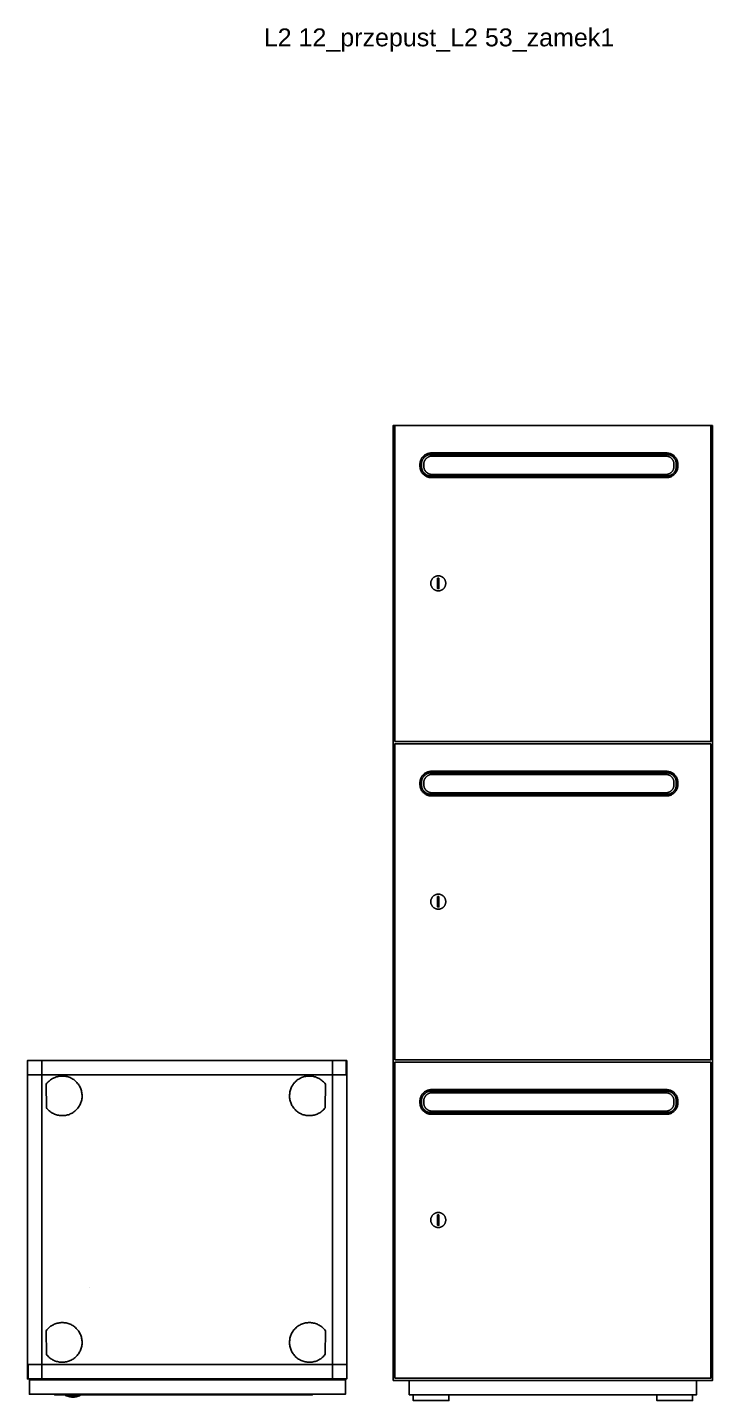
# Model space of a CAD drawing. Header units: millimetres. Extents: x 1075 to 13200, y 678 to 7235.
# Drawn here: x 3170 to 4030, y 3504 to 5230 of the extents above; entities that cross this region are included whole.
import ezdxf

# ---------------------------------------------------------------- set-up
doc = ezdxf.new("R2010")
doc.units = ezdxf.units.MM
doc.styles.add('Arial', font='arial.ttf')

msp = doc.modelspace()

# ---------------------------------------------------------------- linework, layer by layer
at = {"color": 0}
for points in [[(3570.6, 3931.4), (3169.6, 3931.4), (3169.6, 3531.4), (3570.6, 3531.4)], [(3187.7, 3931.4), (3169.7, 3931.4), (3169.7, 3531.4), (3187.7, 3531.4)], [(3569.7, 3931.4), (3169.7, 3931.4), (3169.7, 3913.6), (3569.7, 3913.6)], [(3187.6, 3931.4), (3169.7, 3931.4), (3169.7, 3531.5), (3187.6, 3531.5)], [(3570.5, 3931.5), (3552.5, 3931.5), (3552.5, 3531.5), (3570.5, 3531.5)], [(3570.6, 3931.4), (3552.6, 3931.4), (3552.6, 3531.4), (3570.6, 3531.4)], [(3193.1, 3901.8), (3193.9, 3902.9), (3194.8, 3903.9), (3195.7, 3904.9), (3196.7, 3905.8), (3197.7, 3906.6), (3198.7, 3907.4), (3199.8, 3908.1), (3200.9, 3908.8), (3202.1, 3909.4), (3203.2, 3910), (3204.4, 3910.4), (3205.6, 3910.9), (3206.8, 3911.2), (3208.1, 3911.5), (3209.3, 3911.8), (3210.6, 3911.9), (3211.8, 3912), (3213.1, 3912.1), (3214.4, 3912.1), (3215.6, 3912), (3216.9, 3911.8), (3218.2, 3911.6), (3219.4, 3911.3), (3220.7, 3911), (3221.9, 3910.6), (3223.1, 3910.1), (3224.3, 3909.5), (3225.4, 3908.9), (3226.6, 3908.2), (3227.7, 3907.5), (3228.8, 3906.7), (3229.8, 3905.8), (3230.8, 3904.8), (3231.8, 3903.9), (3232.6, 3902.8), (3233.5, 3901.8), (3234.2, 3900.7), (3234.9, 3899.6), (3235.5, 3898.4), (3236, 3897.3), (3236.5, 3896.1), (3237, 3894.9), (3237.3, 3893.6), (3237.6, 3892.4), (3237.9, 3891.1), (3238, 3889.9), (3238.1, 3888.6), (3238.2, 3887.4), (3238.2, 3886.1), (3238.1, 3884.8), (3237.9, 3883.6), (3237.7, 3882.3), (3237.4, 3881.1), (3237.1, 3879.8), (3236.7, 3878.6), (3236.2, 3877.4), (3235.7, 3876.2), (3235.1, 3875.1), (3234.4, 3874), (3233.7, 3872.9), (3232.9, 3871.8), (3232, 3870.8), (3231.1, 3869.8), (3230.1, 3868.8), (3229.1, 3867.9), (3228, 3867.1), (3226.9, 3866.3), (3225.8, 3865.6), (3224.6, 3865), (3223.4, 3864.4), (3222.2, 3863.9), (3221, 3863.5), (3219.8, 3863.1), (3218.5, 3862.8), (3217.3, 3862.6), (3216, 3862.4), (3214.7, 3862.3), (3213.5, 3862.3), (3212.2, 3862.3), (3210.9, 3862.4), (3209.7, 3862.5), (3208.4, 3862.7), (3207.2, 3863), (3206, 3863.4), (3204.7, 3863.8), (3203.6, 3864.2), (3202.4, 3864.8), (3201.2, 3865.3), (3200.1, 3866), (3199, 3866.7), (3198, 3867.5), (3197, 3868.3), (3196, 3869.2), (3195, 3870.2), (3194.1, 3871.2), (3193.3, 3872.3)], [(3543.8, 3901.8), (3543, 3902.9), (3542.1, 3903.9), (3541.2, 3904.9), (3540.2, 3905.8), (3539.2, 3906.6), (3538.2, 3907.4), (3537.1, 3908.1), (3536, 3908.8), (3534.9, 3909.4), (3533.7, 3910), (3532.5, 3910.4), (3531.3, 3910.9), (3530.1, 3911.2), (3528.8, 3911.5), (3527.6, 3911.8), (3526.3, 3911.9), (3525.1, 3912), (3523.8, 3912.1), (3522.5, 3912.1), (3521.3, 3912), (3520, 3911.8), (3518.7, 3911.6), (3517.5, 3911.3), (3516.2, 3911), (3515, 3910.6), (3513.8, 3910.1), (3512.6, 3909.5), (3511.5, 3908.9), (3510.3, 3908.2), (3509.2, 3907.5), (3508.1, 3906.7), (3507.1, 3905.8), (3506.1, 3904.8), (3505.1, 3903.9), (3504.3, 3902.8), (3503.5, 3901.8), (3502.7, 3900.7), (3502, 3899.6), (3501.4, 3898.4), (3500.9, 3897.3), (3500.4, 3896.1), (3499.9, 3894.9), (3499.6, 3893.6), (3499.3, 3892.4), (3499.1, 3891.1), (3498.9, 3889.9), (3498.8, 3888.6), (3498.7, 3887.4), (3498.8, 3886.1), (3498.8, 3884.8), (3499, 3883.6), (3499.2, 3882.3), (3499.5, 3881.1), (3499.8, 3879.8), (3500.2, 3878.6), (3500.7, 3877.4), (3501.2, 3876.2), (3501.8, 3875.1), (3502.5, 3874), (3503.2, 3872.9), (3504, 3871.8), (3504.9, 3870.8), (3505.8, 3869.8), (3506.8, 3868.8), (3507.8, 3867.9), (3508.9, 3867.1), (3510, 3866.3), (3511.1, 3865.6), (3512.3, 3865), (3513.5, 3864.4), (3514.7, 3863.9), (3515.9, 3863.5), (3517.1, 3863.1), (3518.4, 3862.8), (3519.6, 3862.6), (3520.9, 3862.4), (3522.2, 3862.3), (3523.4, 3862.3), (3524.7, 3862.3), (3526, 3862.4), (3527.2, 3862.5), (3528.5, 3862.7), (3529.7, 3863), (3531, 3863.4), (3532.2, 3863.8), (3533.4, 3864.2), (3534.5, 3864.8), (3535.7, 3865.3), (3536.8, 3866), (3537.9, 3866.7), (3538.9, 3867.5), (3539.9, 3868.3), (3540.9, 3869.2), (3541.9, 3870.2), (3542.8, 3871.2), (3543.6, 3872.3)], [(3193.1, 3591.9), (3193.9, 3593), (3194.8, 3594.1), (3195.7, 3595), (3196.7, 3596), (3197.7, 3596.8), (3198.7, 3597.6), (3199.8, 3598.3), (3200.9, 3599), (3202.1, 3599.6), (3203.2, 3600.1), (3204.4, 3600.6), (3205.6, 3601), (3206.8, 3601.4), (3208.1, 3601.7), (3209.3, 3601.9), (3210.6, 3602.1), (3211.8, 3602.2), (3213.1, 3602.3), (3214.4, 3602.2), (3215.6, 3602.1), (3216.9, 3602), (3218.2, 3601.8), (3219.4, 3601.5), (3220.7, 3601.1), (3221.9, 3600.7), (3223.1, 3600.2), (3224.3, 3599.7), (3225.4, 3599.1), (3226.6, 3598.4), (3227.7, 3597.7), (3228.8, 3596.8), (3229.8, 3596), (3230.8, 3595), (3231.8, 3594), (3232.6, 3593), (3233.5, 3592), (3234.2, 3590.9), (3234.9, 3589.8), (3235.5, 3588.6), (3236, 3587.4), (3236.5, 3586.3), (3237, 3585), (3237.3, 3583.8), (3237.6, 3582.6), (3237.9, 3581.3), (3238, 3580.1), (3238.1, 3578.8), (3238.2, 3577.5), (3238.2, 3576.3), (3238.1, 3575), (3237.9, 3573.7), (3237.7, 3572.5), (3237.4, 3571.2), (3237.1, 3570), (3236.7, 3568.8), (3236.2, 3567.6), (3235.7, 3566.4), (3235.1, 3565.3), (3234.4, 3564.1), (3233.7, 3563), (3232.9, 3562), (3232, 3560.9), (3231.1, 3559.9), (3230.1, 3559), (3229.1, 3558.1), (3228, 3557.3), (3226.9, 3556.5), (3225.8, 3555.8), (3224.6, 3555.2), (3223.4, 3554.6), (3222.2, 3554.1), (3221, 3553.7), (3219.8, 3553.3), (3218.5, 3553), (3217.3, 3552.8), (3216, 3552.6), (3214.7, 3552.5), (3213.5, 3552.4), (3212.2, 3552.5), (3210.9, 3552.5), (3209.7, 3552.7), (3208.4, 3552.9), (3207.2, 3553.2), (3206, 3553.5), (3204.7, 3553.9), (3203.6, 3554.4), (3202.4, 3554.9), (3201.2, 3555.5), (3200.1, 3556.2), (3199, 3556.9), (3198, 3557.7), (3197, 3558.5), (3196, 3559.4), (3195, 3560.4), (3194.1, 3561.4), (3193.3, 3562.4)], [(3543.8, 3591.9), (3543, 3593), (3542.1, 3594.1), (3541.2, 3595), (3540.2, 3596), (3539.2, 3596.8), (3538.2, 3597.6), (3537.1, 3598.3), (3536, 3599), (3534.9, 3599.6), (3533.7, 3600.1), (3532.5, 3600.6), (3531.3, 3601), (3530.1, 3601.4), (3528.8, 3601.7), (3527.6, 3601.9), (3526.3, 3602.1), (3525.1, 3602.2), (3523.8, 3602.3), (3522.5, 3602.2), (3521.3, 3602.1), (3520, 3602), (3518.7, 3601.8), (3517.5, 3601.5), (3516.2, 3601.1), (3515, 3600.7), (3513.8, 3600.2), (3512.6, 3599.7), (3511.5, 3599.1), (3510.3, 3598.4), (3509.2, 3597.7), (3508.1, 3596.8), (3507.1, 3596), (3506.1, 3595), (3505.1, 3594), (3504.3, 3593), (3503.5, 3592), (3502.7, 3590.9), (3502, 3589.8), (3501.4, 3588.6), (3500.9, 3587.4), (3500.4, 3586.3), (3499.9, 3585), (3499.6, 3583.8), (3499.3, 3582.6), (3499.1, 3581.3), (3498.9, 3580.1), (3498.8, 3578.8), (3498.7, 3577.5), (3498.8, 3576.3), (3498.8, 3575), (3499, 3573.7), (3499.2, 3572.5), (3499.5, 3571.2), (3499.8, 3570), (3500.2, 3568.8), (3500.7, 3567.6), (3501.2, 3566.4), (3501.8, 3565.3), (3502.5, 3564.1), (3503.2, 3563), (3504, 3562), (3504.9, 3560.9), (3505.8, 3559.9), (3506.8, 3559), (3507.8, 3558.1), (3508.9, 3557.3), (3510, 3556.5), (3511.1, 3555.8), (3512.3, 3555.2), (3513.5, 3554.6), (3514.7, 3554.1), (3515.9, 3553.7), (3517.1, 3553.3), (3518.4, 3553), (3519.6, 3552.8), (3520.9, 3552.6), (3522.2, 3552.5), (3523.4, 3552.4), (3524.7, 3552.5), (3526, 3552.5), (3527.2, 3552.7), (3528.5, 3552.9), (3529.7, 3553.2), (3531, 3553.5), (3532.2, 3553.9), (3533.4, 3554.4), (3534.5, 3554.9), (3535.7, 3555.5), (3536.8, 3556.2), (3537.9, 3556.9), (3538.9, 3557.7), (3539.9, 3558.5), (3540.9, 3559.4), (3541.9, 3560.4), (3542.8, 3561.4), (3543.6, 3562.4)], [(3570.6, 3549.4), (3170.6, 3549.4), (3170.6, 3531.4), (3570.6, 3531.4)], [(3569, 3530.3), (3172, 3530.3), (3172, 3512.3), (3569, 3512.3)], [(3527.5, 3512.3), (3203.6, 3512.3), (3203.6, 3511.9), (3203.6, 3511.8), (3203.6, 3511.8), (3203.6, 3511.8), (3203.6, 3511.8), (3203.6, 3511.7), (3203.6, 3511.7), (3203.6, 3511.7), (3203.6, 3511.7), (3203.6, 3511.6), (3203.6, 3511.6), (3203.6, 3511.6), (3203.6, 3511.6), (3203.7, 3511.6), (3203.7, 3511.5), (3203.7, 3511.5), (3203.7, 3511.5), (3203.7, 3511.5), (3203.7, 3511.5), (3203.8, 3511.5), (3203.8, 3511.4), (3203.8, 3511.4), (3203.8, 3511.4), (3203.8, 3511.4), (3203.9, 3511.4), (3203.9, 3511.4), (3203.9, 3511.4), (3203.9, 3511.4), (3204, 3511.4), (3204, 3511.4), (3204, 3511.4), (3204, 3511.3), (3204.1, 3511.3), (3527, 3511.3), (3527, 3511.3), (3527.1, 3511.4), (3527.1, 3511.4), (3527.1, 3511.4), (3527.1, 3511.4), (3527.2, 3511.4), (3527.2, 3511.4), (3527.2, 3511.4), (3527.2, 3511.4), (3527.3, 3511.4), (3527.3, 3511.4), (3527.3, 3511.4), (3527.3, 3511.5), (3527.3, 3511.5), (3527.4, 3511.5), (3527.4, 3511.5), (3527.4, 3511.5), (3527.4, 3511.5), (3527.4, 3511.6), (3527.4, 3511.6), (3527.5, 3511.6), (3527.5, 3511.6), (3527.5, 3511.6), (3527.5, 3511.7), (3527.5, 3511.7), (3527.5, 3511.7), (3527.5, 3511.7), (3527.5, 3511.8), (3527.5, 3511.8), (3527.5, 3511.8), (3527.5, 3511.8), (3527.5, 3511.9)], [(3235.3, 3511.4), (3217.8, 3511.4), (3217.8, 3510.2), (3235.3, 3510.2)]]:
    msp.add_lwpolyline(points, close=True, dxfattribs=at)
msp.add_lwpolyline([(3218.8, 3510.2), (3220.1, 3509.7), (3221.4, 3509.4), (3222.7, 3509.1), (3224, 3508.9), (3225.4, 3508.7), (3226.7, 3508.7), (3228.1, 3508.7), (3229.4, 3508.8), (3230.7, 3509.1), (3232.1, 3509.4), (3233.4, 3509.7), (3234.6, 3510.2)], dxfattribs=at)
for points in [[(4030, 4729.5, 0), (3629, 4729.5, 0), (3629, 3529.5, 0), (4030, 3529.5, 0)], [(4028, 4729.5, 0), (3631, 4729.5, 0), (3631, 4332.5, 0), (4028, 4332.5, 0)], [(3986.5, 4680.5, 0), (3986.5, 4681.2, 0), (3986.4, 4682, 0), (3986.3, 4682.7, 0), (3986.2, 4683.4, 0), (3986, 4684.1, 0), (3985.8, 4684.8, 0), (3985.6, 4685.5, 0), (3985.3, 4686.1, 0), (3985.1, 4686.8, 0), (3984.7, 4687.4, 0), (3984.4, 4688, 0), (3984, 4688.6, 0), (3983.6, 4689.2, 0), (3983.2, 4689.7, 0), (3982.7, 4690.2, 0), (3982.2, 4690.7, 0), (3981.7, 4691.2, 0), (3981.2, 4691.7, 0), (3980.7, 4692.1, 0), (3980.1, 4692.5, 0), (3979.5, 4692.9, 0), (3978.9, 4693.2, 0), (3978.3, 4693.6, 0), (3977.6, 4693.9, 0), (3977, 4694.1, 0), (3976.3, 4694.3, 0), (3975.6, 4694.5, 0), (3974.9, 4694.7, 0), (3974.2, 4694.8, 0), (3973.5, 4694.9, 0), (3972.7, 4695, 0), (3972, 4695, 0), (3677, 4695, 0), (3676.3, 4695, 0), (3675.5, 4694.9, 0), (3674.8, 4694.8, 0), (3674.1, 4694.7, 0), (3673.4, 4694.5, 0), (3672.7, 4694.3, 0), (3672, 4694.1, 0), (3671.4, 4693.9, 0), (3670.7, 4693.6, 0), (3670.1, 4693.2, 0), (3669.5, 4692.9, 0), (3668.9, 4692.5, 0), (3668.3, 4692.1, 0), (3667.8, 4691.7, 0), (3667.2, 4691.2, 0), (3666.7, 4690.7, 0), (3666.3, 4690.2, 0), (3665.8, 4689.7, 0), (3665.4, 4689.2, 0), (3665, 4688.6, 0), (3664.6, 4688, 0), (3664.2, 4687.4, 0), (3663.9, 4686.8, 0), (3663.6, 4686.1, 0), (3663.4, 4685.5, 0), (3663.1, 4684.8, 0), (3662.9, 4684.1, 0), (3662.8, 4683.4, 0), (3662.7, 4682.7, 0), (3662.6, 4682, 0), (3662.5, 4681.2, 0), (3662.5, 4680.5, 0), (3662.5, 4678.5, 0), (3662.5, 4677.8, 0), (3662.6, 4677, 0), (3662.7, 4676.3, 0), (3662.8, 4675.6, 0), (3662.9, 4674.9, 0), (3663.1, 4674.2, 0), (3663.4, 4673.5, 0), (3663.6, 4672.9, 0), (3663.9, 4672.2, 0), (3664.2, 4671.6, 0), (3664.6, 4671, 0), (3665, 4670.4, 0), (3665.4, 4669.8, 0), (3665.8, 4669.3, 0), (3666.3, 4668.8, 0), (3666.7, 4668.3, 0), (3667.2, 4667.8, 0), (3667.8, 4667.3, 0), (3668.3, 4666.9, 0), (3668.9, 4666.5, 0), (3669.5, 4666.1, 0), (3670.1, 4665.8, 0), (3670.7, 4665.4, 0), (3671.4, 4665.1, 0), (3672, 4664.9, 0), (3672.7, 4664.7, 0), (3673.4, 4664.5, 0), (3674.1, 4664.3, 0), (3674.8, 4664.2, 0), (3675.5, 4664.1, 0), (3676.3, 4664, 0), (3677, 4664, 0), (3972, 4664, 0), (3972.7, 4664, 0), (3973.5, 4664.1, 0), (3974.2, 4664.2, 0), (3974.9, 4664.3, 0), (3975.6, 4664.5, 0), (3976.3, 4664.7, 0), (3977, 4664.9, 0), (3977.6, 4665.1, 0), (3978.3, 4665.4, 0), (3978.9, 4665.8, 0), (3979.5, 4666.1, 0), (3980.1, 4666.5, 0), (3980.7, 4666.9, 0), (3981.2, 4667.3, 0), (3981.7, 4667.8, 0), (3982.2, 4668.3, 0), (3982.7, 4668.8, 0), (3983.2, 4669.3, 0), (3983.6, 4669.8, 0), (3984, 4670.4, 0), (3984.4, 4671, 0), (3984.7, 4671.6, 0), (3985.1, 4672.2, 0), (3985.3, 4672.9, 0), (3985.6, 4673.5, 0), (3985.8, 4674.2, 0), (3986, 4674.9, 0), (3986.2, 4675.6, 0), (3986.3, 4676.3, 0), (3986.4, 4677, 0), (3986.5, 4677.8, 0), (3986.5, 4678.5, 0)], [(3984.5, 4681, 0), (3984.5, 4681.6, 0), (3984.4, 4682.2, 0), (3984.3, 4682.8, 0), (3984.2, 4683.4, 0), (3984.1, 4684, 0), (3983.9, 4684.6, 0), (3983.8, 4685.1, 0), (3983.5, 4685.7, 0), (3983.3, 4686.2, 0), (3983, 4686.7, 0), (3982.7, 4687.2, 0), (3982.4, 4687.7, 0), (3982.1, 4688.2, 0), (3981.7, 4688.6, 0), (3981.4, 4689.1, 0), (3981, 4689.5, 0), (3980.6, 4689.9, 0), (3980.1, 4690.3, 0), (3979.7, 4690.6, 0), (3979.2, 4690.9, 0), (3978.7, 4691.3, 0), (3978.2, 4691.5, 0), (3977.7, 4691.8, 0), (3977.2, 4692.1, 0), (3976.6, 4692.3, 0), (3976.1, 4692.5, 0), (3975.5, 4692.6, 0), (3974.9, 4692.8, 0), (3974.3, 4692.9, 0), (3973.7, 4692.9, 0), (3973.1, 4693, 0), (3972.5, 4693, 0), (3676.5, 4693, 0), (3675.9, 4693, 0), (3675.3, 4692.9, 0), (3674.7, 4692.9, 0), (3674.1, 4692.8, 0), (3673.5, 4692.6, 0), (3672.9, 4692.5, 0), (3672.4, 4692.3, 0), (3671.8, 4692.1, 0), (3671.3, 4691.8, 0), (3670.8, 4691.5, 0), (3670.3, 4691.3, 0), (3669.8, 4690.9, 0), (3669.3, 4690.6, 0), (3668.9, 4690.3, 0), (3668.4, 4689.9, 0), (3668, 4689.5, 0), (3667.6, 4689.1, 0), (3667.2, 4688.6, 0), (3666.9, 4688.2, 0), (3666.5, 4687.7, 0), (3666.2, 4687.2, 0), (3665.9, 4686.7, 0), (3665.7, 4686.2, 0), (3665.4, 4685.7, 0), (3665.2, 4685.1, 0), (3665, 4684.6, 0), (3664.9, 4684, 0), (3664.7, 4683.4, 0), (3664.6, 4682.8, 0), (3664.5, 4682.2, 0), (3664.5, 4681.6, 0), (3664.5, 4681, 0), (3664.5, 4678, 0), (3664.5, 4677.4, 0), (3664.5, 4676.8, 0), (3664.6, 4676.2, 0), (3664.7, 4675.6, 0), (3664.9, 4675, 0), (3665, 4674.4, 0), (3665.2, 4673.9, 0), (3665.4, 4673.3, 0), (3665.7, 4672.8, 0), (3665.9, 4672.3, 0), (3666.2, 4671.8, 0), (3666.5, 4671.3, 0), (3666.9, 4670.8, 0), (3667.2, 4670.4, 0), (3667.6, 4669.9, 0), (3668, 4669.5, 0), (3668.4, 4669.1, 0), (3668.9, 4668.7, 0), (3669.3, 4668.4, 0), (3669.8, 4668, 0), (3670.3, 4667.7, 0), (3670.8, 4667.4, 0), (3671.3, 4667.2, 0), (3671.8, 4666.9, 0), (3672.4, 4666.7, 0), (3672.9, 4666.5, 0), (3673.5, 4666.4, 0), (3674.1, 4666.2, 0), (3674.7, 4666.1, 0), (3675.3, 4666.1, 0), (3675.9, 4666, 0), (3676.5, 4666, 0), (3972.5, 4666, 0), (3973.1, 4666, 0), (3973.7, 4666.1, 0), (3974.3, 4666.1, 0), (3974.9, 4666.2, 0), (3975.5, 4666.4, 0), (3976.1, 4666.5, 0), (3976.6, 4666.7, 0), (3977.2, 4666.9, 0), (3977.7, 4667.2, 0), (3978.2, 4667.4, 0), (3978.7, 4667.7, 0), (3979.2, 4668, 0), (3979.7, 4668.4, 0), (3980.1, 4668.7, 0), (3980.6, 4669.1, 0), (3981, 4669.5, 0), (3981.4, 4669.9, 0), (3981.7, 4670.4, 0), (3982.1, 4670.8, 0), (3982.4, 4671.3, 0), (3982.7, 4671.8, 0), (3983, 4672.3, 0), (3983.3, 4672.8, 0), (3983.5, 4673.3, 0), (3983.8, 4673.9, 0), (3983.9, 4674.4, 0), (3984.1, 4675, 0), (3984.2, 4675.6, 0), (3984.3, 4676.2, 0), (3984.4, 4676.8, 0), (3984.5, 4677.4, 0), (3984.5, 4678, 0)], [(3981.6, 4680.8, 0), (3981.6, 4681.3, 0), (3981.5, 4681.8, 0), (3981.5, 4682.4, 0), (3981.4, 4682.9, 0), (3981.3, 4683.3, 0), (3981.1, 4683.8, 0), (3981, 4684.3, 0), (3980.8, 4684.8, 0), (3980.6, 4685.2, 0), (3980.4, 4685.6, 0), (3980.1, 4686.1, 0), (3979.9, 4686.5, 0), (3979.6, 4686.9, 0), (3979.3, 4687.3, 0), (3979, 4687.6, 0), (3978.6, 4688, 0), (3978.3, 4688.3, 0), (3977.9, 4688.6, 0), (3977.5, 4688.9, 0), (3977.1, 4689.2, 0), (3976.7, 4689.5, 0), (3976.3, 4689.7, 0), (3975.8, 4690, 0), (3975.4, 4690.2, 0), (3974.9, 4690.4, 0), (3974.5, 4690.5, 0), (3974, 4690.6, 0), (3973.5, 4690.8, 0), (3973, 4690.9, 0), (3972.5, 4690.9, 0), (3972, 4691, 0), (3971.4, 4691, 0), (3677.5, 4691, 0), (3677, 4691, 0), (3676.5, 4690.9, 0), (3676, 4690.9, 0), (3675.5, 4690.8, 0), (3675, 4690.6, 0), (3674.5, 4690.5, 0), (3674, 4690.4, 0), (3673.6, 4690.2, 0), (3673.1, 4690, 0), (3672.7, 4689.7, 0), (3672.3, 4689.5, 0), (3671.9, 4689.2, 0), (3671.5, 4688.9, 0), (3671.1, 4688.6, 0), (3670.7, 4688.3, 0), (3670.4, 4688, 0), (3670, 4687.6, 0), (3669.7, 4687.3, 0), (3669.4, 4686.9, 0), (3669.1, 4686.5, 0), (3668.9, 4686.1, 0), (3668.6, 4685.6, 0), (3668.4, 4685.2, 0), (3668.2, 4684.8, 0), (3668, 4684.3, 0), (3667.8, 4683.8, 0), (3667.7, 4683.3, 0), (3667.6, 4682.9, 0), (3667.5, 4682.4, 0), (3667.4, 4681.8, 0), (3667.4, 4681.3, 0), (3667.4, 4680.8, 0), (3667.4, 4678.2, 0), (3667.4, 4677.7, 0), (3667.4, 4677.2, 0), (3667.5, 4676.6, 0), (3667.6, 4676.1, 0), (3667.7, 4675.7, 0), (3667.8, 4675.2, 0), (3668, 4674.7, 0), (3668.2, 4674.2, 0), (3668.4, 4673.8, 0), (3668.6, 4673.3, 0), (3668.9, 4672.9, 0), (3669.1, 4672.5, 0), (3669.4, 4672.1, 0), (3669.7, 4671.7, 0), (3670, 4671.4, 0), (3670.4, 4671, 0), (3670.7, 4670.7, 0), (3671.1, 4670.3, 0), (3671.5, 4670, 0), (3671.9, 4669.8, 0), (3672.3, 4669.5, 0), (3672.7, 4669.3, 0), (3673.1, 4669, 0), (3673.6, 4668.8, 0), (3674, 4668.6, 0), (3674.5, 4668.5, 0), (3675, 4668.3, 0), (3675.5, 4668.2, 0), (3676, 4668.1, 0), (3676.5, 4668.1, 0), (3677, 4668, 0), (3677.5, 4668, 0), (3971.4, 4668, 0), (3972, 4668, 0), (3972.5, 4668.1, 0), (3973, 4668.1, 0), (3973.5, 4668.2, 0), (3974, 4668.3, 0), (3974.5, 4668.5, 0), (3974.9, 4668.6, 0), (3975.4, 4668.8, 0), (3975.8, 4669, 0), (3976.3, 4669.3, 0), (3976.7, 4669.5, 0), (3977.1, 4669.8, 0), (3977.5, 4670, 0), (3977.9, 4670.3, 0), (3978.3, 4670.7, 0), (3978.6, 4671, 0), (3979, 4671.4, 0), (3979.3, 4671.7, 0), (3979.6, 4672.1, 0), (3979.9, 4672.5, 0), (3980.1, 4672.9, 0), (3980.4, 4673.3, 0), (3980.6, 4673.8, 0), (3980.8, 4674.2, 0), (3981, 4674.7, 0), (3981.1, 4675.2, 0), (3981.3, 4675.7, 0), (3981.4, 4676.1, 0), (3981.5, 4676.6, 0), (3981.5, 4677.2, 0), (3981.6, 4677.7, 0), (3981.6, 4678.2, 0)], [(3694.9, 4531.2, 0.5), (3694.9, 4531.6, 0.5), (3694.9, 4532.1, 0.5), (3694.8, 4532.6, 0.5), (3694.7, 4533, 0.5), (3694.6, 4533.5, 0.5), (3694.5, 4533.9, 0.5), (3694.4, 4534.4, 0.5), (3694.2, 4534.8, 0.5), (3694, 4535.2, 0.5), (3693.8, 4535.6, 0.5), (3693.6, 4536, 0.5), (3693.3, 4536.4, 0.5), (3693.1, 4536.8, 0.5), (3692.8, 4537.1, 0.5), (3692.5, 4537.5, 0.5), (3692.2, 4537.8, 0.5), (3691.9, 4538.1, 0.5), (3691.5, 4538.4, 0.5), (3691.2, 4538.7, 0.5), (3690.8, 4538.9, 0.5), (3690.4, 4539.2, 0.5), (3690, 4539.4, 0.5), (3689.6, 4539.6, 0.5), (3689.2, 4539.8, 0.5), (3688.8, 4540, 0.5), (3688.3, 4540.1, 0.5), (3687.9, 4540.3, 0.5), (3687.4, 4540.4, 0.5), (3687, 4540.4, 0.5), (3686.5, 4540.5, 0.5), (3686, 4540.5, 0.5), (3685.5, 4540.6, 0.5), (3685, 4540.5, 0.5), (3684.6, 4540.5, 0.5), (3684.1, 4540.4, 0.5), (3683.6, 4540.4, 0.5), (3683.2, 4540.3, 0.5), (3682.7, 4540.1, 0.5), (3682.3, 4540, 0.5), (3681.9, 4539.8, 0.5), (3681.5, 4539.6, 0.5), (3681.1, 4539.4, 0.5), (3680.7, 4539.2, 0.5), (3680.3, 4538.9, 0.5), (3679.9, 4538.7, 0.5), (3679.6, 4538.4, 0.5), (3679.2, 4538.1, 0.5), (3678.9, 4537.8, 0.5), (3678.6, 4537.5, 0.5), (3678.3, 4537.1, 0.5), (3678, 4536.8, 0.5), (3677.7, 4536.4, 0.5), (3677.5, 4536, 0.5), (3677.3, 4535.6, 0.5), (3677.1, 4535.2, 0.5), (3676.9, 4534.8, 0.5), (3676.7, 4534.4, 0.5), (3676.6, 4533.9, 0.5), (3676.4, 4533.5, 0.5), (3676.3, 4533, 0.5), (3676.2, 4532.6, 0.5), (3676.2, 4532.1, 0.5), (3676.1, 4531.6, 0.5), (3676.1, 4531.2, 0.5), (3676.1, 4530.7, 0.5), (3676.2, 4530.2, 0.5), (3676.2, 4529.7, 0.5), (3676.3, 4529.3, 0.5), (3676.4, 4528.8, 0.5), (3676.6, 4528.4, 0.5), (3676.7, 4527.9, 0.5), (3676.9, 4527.5, 0.5), (3677.1, 4527.1, 0.5), (3677.3, 4526.7, 0.5), (3677.5, 4526.3, 0.5), (3677.7, 4525.9, 0.5), (3678, 4525.5, 0.5), (3678.3, 4525.2, 0.5), (3678.6, 4524.8, 0.5), (3678.9, 4524.5, 0.5), (3679.2, 4524.2, 0.5), (3679.6, 4523.9, 0.5), (3679.9, 4523.6, 0.5), (3680.3, 4523.4, 0.5), (3680.7, 4523.1, 0.5), (3681.1, 4522.9, 0.5), (3681.5, 4522.7, 0.5), (3681.9, 4522.5, 0.5), (3682.3, 4522.3, 0.5), (3682.7, 4522.2, 0.5), (3683.2, 4522, 0.5), (3683.6, 4521.9, 0.5), (3684.1, 4521.9, 0.5), (3684.6, 4521.8, 0.5), (3685, 4521.8, 0.5), (3685.5, 4521.7, 0.5), (3686, 4521.8, 0.5), (3686.5, 4521.8, 0.5), (3687, 4521.9, 0.5), (3687.4, 4521.9, 0.5), (3687.9, 4522, 0.5), (3688.3, 4522.2, 0.5), (3688.8, 4522.3, 0.5), (3689.2, 4522.5, 0.5), (3689.6, 4522.7, 0.5), (3690, 4522.9, 0.5), (3690.4, 4523.1, 0.5), (3690.8, 4523.4, 0.5), (3691.2, 4523.6, 0.5), (3691.5, 4523.9, 0.5), (3691.9, 4524.2, 0.5), (3692.2, 4524.5, 0.5), (3692.5, 4524.8, 0.5), (3692.8, 4525.2, 0.5), (3693.1, 4525.5, 0.5), (3693.3, 4525.9, 0.5), (3693.6, 4526.3, 0.5), (3693.8, 4526.7, 0.5), (3694, 4527.1, 0.5), (3694.2, 4527.5, 0.5), (3694.4, 4527.9, 0.5), (3694.5, 4528.4, 0.5), (3694.6, 4528.8, 0.5), (3694.7, 4529.3, 0.5), (3694.8, 4529.7, 0.5), (3694.9, 4530.2, 0.5), (3694.9, 4530.7, 0.5)], [(3686.3, 4537.6, 0.5), (3684.7, 4537.6, 0.5), (3684.7, 4524.6, 0.5), (3686.3, 4524.6, 0.5)], [(4028, 4329.5, 0), (3631, 4329.5, 0), (3631, 3932.5, 0), (4028, 3932.5, 0)], [(3986.5, 4280.5, 0), (3986.5, 4281.2, 0), (3986.4, 4282, 0), (3986.3, 4282.7, 0), (3986.2, 4283.4, 0), (3986, 4284.1, 0), (3985.8, 4284.8, 0), (3985.6, 4285.5, 0), (3985.3, 4286.1, 0), (3985.1, 4286.8, 0), (3984.7, 4287.4, 0), (3984.4, 4288, 0), (3984, 4288.6, 0), (3983.6, 4289.2, 0), (3983.2, 4289.7, 0), (3982.7, 4290.2, 0), (3982.2, 4290.7, 0), (3981.7, 4291.2, 0), (3981.2, 4291.7, 0), (3980.7, 4292.1, 0), (3980.1, 4292.5, 0), (3979.5, 4292.9, 0), (3978.9, 4293.2, 0), (3978.3, 4293.6, 0), (3977.6, 4293.9, 0), (3977, 4294.1, 0), (3976.3, 4294.3, 0), (3975.6, 4294.5, 0), (3974.9, 4294.7, 0), (3974.2, 4294.8, 0), (3973.5, 4294.9, 0), (3972.7, 4295, 0), (3972, 4295, 0), (3677, 4295, 0), (3676.3, 4295, 0), (3675.5, 4294.9, 0), (3674.8, 4294.8, 0), (3674.1, 4294.7, 0), (3673.4, 4294.5, 0), (3672.7, 4294.3, 0), (3672, 4294.1, 0), (3671.4, 4293.9, 0), (3670.7, 4293.6, 0), (3670.1, 4293.2, 0), (3669.5, 4292.9, 0), (3668.9, 4292.5, 0), (3668.3, 4292.1, 0), (3667.8, 4291.7, 0), (3667.2, 4291.2, 0), (3666.7, 4290.7, 0), (3666.3, 4290.2, 0), (3665.8, 4289.7, 0), (3665.4, 4289.2, 0), (3665, 4288.6, 0), (3664.6, 4288, 0), (3664.2, 4287.4, 0), (3663.9, 4286.8, 0), (3663.6, 4286.1, 0), (3663.4, 4285.5, 0), (3663.1, 4284.8, 0), (3662.9, 4284.1, 0), (3662.8, 4283.4, 0), (3662.7, 4282.7, 0), (3662.6, 4282, 0), (3662.5, 4281.2, 0), (3662.5, 4280.5, 0), (3662.5, 4278.5, 0), (3662.5, 4277.8, 0), (3662.6, 4277, 0), (3662.7, 4276.3, 0), (3662.8, 4275.6, 0), (3662.9, 4274.9, 0), (3663.1, 4274.2, 0), (3663.4, 4273.5, 0), (3663.6, 4272.9, 0), (3663.9, 4272.2, 0), (3664.2, 4271.6, 0), (3664.6, 4271, 0), (3665, 4270.4, 0), (3665.4, 4269.8, 0), (3665.8, 4269.3, 0), (3666.3, 4268.8, 0), (3666.7, 4268.3, 0), (3667.2, 4267.8, 0), (3667.8, 4267.3, 0), (3668.3, 4266.9, 0), (3668.9, 4266.5, 0), (3669.5, 4266.1, 0), (3670.1, 4265.8, 0), (3670.7, 4265.4, 0), (3671.4, 4265.1, 0), (3672, 4264.9, 0), (3672.7, 4264.7, 0), (3673.4, 4264.5, 0), (3674.1, 4264.3, 0), (3674.8, 4264.2, 0), (3675.5, 4264.1, 0), (3676.3, 4264, 0), (3677, 4264, 0), (3972, 4264, 0), (3972.7, 4264, 0), (3973.5, 4264.1, 0), (3974.2, 4264.2, 0), (3974.9, 4264.3, 0), (3975.6, 4264.5, 0), (3976.3, 4264.7, 0), (3977, 4264.9, 0), (3977.6, 4265.1, 0), (3978.3, 4265.4, 0), (3978.9, 4265.8, 0), (3979.5, 4266.1, 0), (3980.1, 4266.5, 0), (3980.7, 4266.9, 0), (3981.2, 4267.3, 0), (3981.7, 4267.8, 0), (3982.2, 4268.3, 0), (3982.7, 4268.8, 0), (3983.2, 4269.3, 0), (3983.6, 4269.8, 0), (3984, 4270.4, 0), (3984.4, 4271, 0), (3984.7, 4271.6, 0), (3985.1, 4272.2, 0), (3985.3, 4272.9, 0), (3985.6, 4273.5, 0), (3985.8, 4274.2, 0), (3986, 4274.9, 0), (3986.2, 4275.6, 0), (3986.3, 4276.3, 0), (3986.4, 4277, 0), (3986.5, 4277.8, 0), (3986.5, 4278.5, 0)], [(3984.5, 4281, 0), (3984.5, 4281.6, 0), (3984.4, 4282.2, 0), (3984.3, 4282.8, 0), (3984.2, 4283.4, 0), (3984.1, 4284, 0), (3983.9, 4284.6, 0), (3983.8, 4285.1, 0), (3983.5, 4285.7, 0), (3983.3, 4286.2, 0), (3983, 4286.7, 0), (3982.7, 4287.2, 0), (3982.4, 4287.7, 0), (3982.1, 4288.2, 0), (3981.7, 4288.6, 0), (3981.4, 4289.1, 0), (3981, 4289.5, 0), (3980.6, 4289.9, 0), (3980.1, 4290.3, 0), (3979.7, 4290.6, 0), (3979.2, 4290.9, 0), (3978.7, 4291.3, 0), (3978.2, 4291.5, 0), (3977.7, 4291.8, 0), (3977.2, 4292.1, 0), (3976.6, 4292.3, 0), (3976.1, 4292.5, 0), (3975.5, 4292.6, 0), (3974.9, 4292.8, 0), (3974.3, 4292.9, 0), (3973.7, 4292.9, 0), (3973.1, 4293, 0), (3972.5, 4293, 0), (3676.5, 4293, 0), (3675.9, 4293, 0), (3675.3, 4292.9, 0), (3674.7, 4292.9, 0), (3674.1, 4292.8, 0), (3673.5, 4292.6, 0), (3672.9, 4292.5, 0), (3672.4, 4292.3, 0), (3671.8, 4292.1, 0), (3671.3, 4291.8, 0), (3670.8, 4291.5, 0), (3670.3, 4291.3, 0), (3669.8, 4290.9, 0), (3669.3, 4290.6, 0), (3668.9, 4290.3, 0), (3668.4, 4289.9, 0), (3668, 4289.5, 0), (3667.6, 4289.1, 0), (3667.2, 4288.6, 0), (3666.9, 4288.2, 0), (3666.5, 4287.7, 0), (3666.2, 4287.2, 0), (3665.9, 4286.7, 0), (3665.7, 4286.2, 0), (3665.4, 4285.7, 0), (3665.2, 4285.1, 0), (3665, 4284.6, 0), (3664.9, 4284, 0), (3664.7, 4283.4, 0), (3664.6, 4282.8, 0), (3664.5, 4282.2, 0), (3664.5, 4281.6, 0), (3664.5, 4281, 0), (3664.5, 4278, 0), (3664.5, 4277.4, 0), (3664.5, 4276.8, 0), (3664.6, 4276.2, 0), (3664.7, 4275.6, 0), (3664.9, 4275, 0), (3665, 4274.4, 0), (3665.2, 4273.9, 0), (3665.4, 4273.3, 0), (3665.7, 4272.8, 0), (3665.9, 4272.3, 0), (3666.2, 4271.8, 0), (3666.5, 4271.3, 0), (3666.9, 4270.8, 0), (3667.2, 4270.4, 0), (3667.6, 4269.9, 0), (3668, 4269.5, 0), (3668.4, 4269.1, 0), (3668.9, 4268.7, 0), (3669.3, 4268.4, 0), (3669.8, 4268, 0), (3670.3, 4267.7, 0), (3670.8, 4267.4, 0), (3671.3, 4267.2, 0), (3671.8, 4266.9, 0), (3672.4, 4266.7, 0), (3672.9, 4266.5, 0), (3673.5, 4266.4, 0), (3674.1, 4266.2, 0), (3674.7, 4266.1, 0), (3675.3, 4266.1, 0), (3675.9, 4266, 0), (3676.5, 4266, 0), (3972.5, 4266, 0), (3973.1, 4266, 0), (3973.7, 4266.1, 0), (3974.3, 4266.1, 0), (3974.9, 4266.2, 0), (3975.5, 4266.4, 0), (3976.1, 4266.5, 0), (3976.6, 4266.7, 0), (3977.2, 4266.9, 0), (3977.7, 4267.2, 0), (3978.2, 4267.4, 0), (3978.7, 4267.7, 0), (3979.2, 4268, 0), (3979.7, 4268.4, 0), (3980.1, 4268.7, 0), (3980.6, 4269.1, 0), (3981, 4269.5, 0), (3981.4, 4269.9, 0), (3981.7, 4270.4, 0), (3982.1, 4270.8, 0), (3982.4, 4271.3, 0), (3982.7, 4271.8, 0), (3983, 4272.3, 0), (3983.3, 4272.8, 0), (3983.5, 4273.3, 0), (3983.8, 4273.9, 0), (3983.9, 4274.4, 0), (3984.1, 4275, 0), (3984.2, 4275.6, 0), (3984.3, 4276.2, 0), (3984.4, 4276.8, 0), (3984.5, 4277.4, 0), (3984.5, 4278, 0)], [(3981.6, 4280.8, 0), (3981.6, 4281.3, 0), (3981.5, 4281.8, 0), (3981.5, 4282.4, 0), (3981.4, 4282.9, 0), (3981.3, 4283.3, 0), (3981.1, 4283.8, 0), (3981, 4284.3, 0), (3980.8, 4284.8, 0), (3980.6, 4285.2, 0), (3980.4, 4285.6, 0), (3980.1, 4286.1, 0), (3979.9, 4286.5, 0), (3979.6, 4286.9, 0), (3979.3, 4287.3, 0), (3979, 4287.6, 0), (3978.6, 4288, 0), (3978.3, 4288.3, 0), (3977.9, 4288.6, 0), (3977.5, 4288.9, 0), (3977.1, 4289.2, 0), (3976.7, 4289.5, 0), (3976.3, 4289.7, 0), (3975.8, 4290, 0), (3975.4, 4290.2, 0), (3974.9, 4290.4, 0), (3974.5, 4290.5, 0), (3974, 4290.6, 0), (3973.5, 4290.8, 0), (3973, 4290.9, 0), (3972.5, 4290.9, 0), (3972, 4291, 0), (3971.4, 4291, 0), (3677.5, 4291, 0), (3677, 4291, 0), (3676.5, 4290.9, 0), (3676, 4290.9, 0), (3675.5, 4290.8, 0), (3675, 4290.6, 0), (3674.5, 4290.5, 0), (3674, 4290.4, 0), (3673.6, 4290.2, 0), (3673.1, 4290, 0), (3672.7, 4289.7, 0), (3672.3, 4289.5, 0), (3671.9, 4289.2, 0), (3671.5, 4288.9, 0), (3671.1, 4288.6, 0), (3670.7, 4288.3, 0), (3670.4, 4288, 0), (3670, 4287.6, 0), (3669.7, 4287.3, 0), (3669.4, 4286.9, 0), (3669.1, 4286.5, 0), (3668.9, 4286.1, 0), (3668.6, 4285.6, 0), (3668.4, 4285.2, 0), (3668.2, 4284.8, 0), (3668, 4284.3, 0), (3667.8, 4283.8, 0), (3667.7, 4283.3, 0), (3667.6, 4282.9, 0), (3667.5, 4282.4, 0), (3667.4, 4281.8, 0), (3667.4, 4281.3, 0), (3667.4, 4280.8, 0), (3667.4, 4278.2, 0), (3667.4, 4277.7, 0), (3667.4, 4277.2, 0), (3667.5, 4276.6, 0), (3667.6, 4276.1, 0), (3667.7, 4275.7, 0), (3667.8, 4275.2, 0), (3668, 4274.7, 0), (3668.2, 4274.2, 0), (3668.4, 4273.8, 0), (3668.6, 4273.3, 0), (3668.9, 4272.9, 0), (3669.1, 4272.5, 0), (3669.4, 4272.1, 0), (3669.7, 4271.7, 0), (3670, 4271.4, 0), (3670.4, 4271, 0), (3670.7, 4270.7, 0), (3671.1, 4270.3, 0), (3671.5, 4270, 0), (3671.9, 4269.8, 0), (3672.3, 4269.5, 0), (3672.7, 4269.3, 0), (3673.1, 4269, 0), (3673.6, 4268.8, 0), (3674, 4268.6, 0), (3674.5, 4268.5, 0), (3675, 4268.3, 0), (3675.5, 4268.2, 0), (3676, 4268.1, 0), (3676.5, 4268.1, 0), (3677, 4268, 0), (3677.5, 4268, 0), (3971.4, 4268, 0), (3972, 4268, 0), (3972.5, 4268.1, 0), (3973, 4268.1, 0), (3973.5, 4268.2, 0), (3974, 4268.3, 0), (3974.5, 4268.5, 0), (3974.9, 4268.6, 0), (3975.4, 4268.8, 0), (3975.8, 4269, 0), (3976.3, 4269.3, 0), (3976.7, 4269.5, 0), (3977.1, 4269.8, 0), (3977.5, 4270, 0), (3977.9, 4270.3, 0), (3978.3, 4270.7, 0), (3978.6, 4271, 0), (3979, 4271.4, 0), (3979.3, 4271.7, 0), (3979.6, 4272.1, 0), (3979.9, 4272.5, 0), (3980.1, 4272.9, 0), (3980.4, 4273.3, 0), (3980.6, 4273.8, 0), (3980.8, 4274.2, 0), (3981, 4274.7, 0), (3981.1, 4275.2, 0), (3981.3, 4275.7, 0), (3981.4, 4276.1, 0), (3981.5, 4276.6, 0), (3981.5, 4277.2, 0), (3981.6, 4277.7, 0), (3981.6, 4278.2, 0)], [(3694.9, 4131.2, 0.5), (3694.9, 4131.6, 0.5), (3694.9, 4132.1, 0.5), (3694.8, 4132.6, 0.5), (3694.7, 4133, 0.5), (3694.6, 4133.5, 0.5), (3694.5, 4133.9, 0.5), (3694.4, 4134.4, 0.5), (3694.2, 4134.8, 0.5), (3694, 4135.2, 0.5), (3693.8, 4135.6, 0.5), (3693.6, 4136, 0.5), (3693.3, 4136.4, 0.5), (3693.1, 4136.8, 0.5), (3692.8, 4137.1, 0.5), (3692.5, 4137.5, 0.5), (3692.2, 4137.8, 0.5), (3691.9, 4138.1, 0.5), (3691.5, 4138.4, 0.5), (3691.2, 4138.7, 0.5), (3690.8, 4138.9, 0.5), (3690.4, 4139.2, 0.5), (3690, 4139.4, 0.5), (3689.6, 4139.6, 0.5), (3689.2, 4139.8, 0.5), (3688.8, 4140, 0.5), (3688.3, 4140.1, 0.5), (3687.9, 4140.3, 0.5), (3687.4, 4140.4, 0.5), (3687, 4140.4, 0.5), (3686.5, 4140.5, 0.5), (3686, 4140.5, 0.5), (3685.5, 4140.6, 0.5), (3685, 4140.5, 0.5), (3684.6, 4140.5, 0.5), (3684.1, 4140.4, 0.5), (3683.6, 4140.4, 0.5), (3683.2, 4140.3, 0.5), (3682.7, 4140.1, 0.5), (3682.3, 4140, 0.5), (3681.9, 4139.8, 0.5), (3681.5, 4139.6, 0.5), (3681.1, 4139.4, 0.5), (3680.7, 4139.2, 0.5), (3680.3, 4138.9, 0.5), (3679.9, 4138.7, 0.5), (3679.6, 4138.4, 0.5), (3679.2, 4138.1, 0.5), (3678.9, 4137.8, 0.5), (3678.6, 4137.5, 0.5), (3678.3, 4137.1, 0.5), (3678, 4136.8, 0.5), (3677.7, 4136.4, 0.5), (3677.5, 4136, 0.5), (3677.3, 4135.6, 0.5), (3677.1, 4135.2, 0.5), (3676.9, 4134.8, 0.5), (3676.7, 4134.4, 0.5), (3676.6, 4133.9, 0.5), (3676.4, 4133.5, 0.5), (3676.3, 4133, 0.5), (3676.2, 4132.6, 0.5), (3676.2, 4132.1, 0.5), (3676.1, 4131.6, 0.5), (3676.1, 4131.2, 0.5), (3676.1, 4130.7, 0.5), (3676.2, 4130.2, 0.5), (3676.2, 4129.7, 0.5), (3676.3, 4129.3, 0.5), (3676.4, 4128.8, 0.5), (3676.6, 4128.4, 0.5), (3676.7, 4127.9, 0.5), (3676.9, 4127.5, 0.5), (3677.1, 4127.1, 0.5), (3677.3, 4126.7, 0.5), (3677.5, 4126.3, 0.5), (3677.7, 4125.9, 0.5), (3678, 4125.5, 0.5), (3678.3, 4125.2, 0.5), (3678.6, 4124.8, 0.5), (3678.9, 4124.5, 0.5), (3679.2, 4124.2, 0.5), (3679.6, 4123.9, 0.5), (3679.9, 4123.6, 0.5), (3680.3, 4123.4, 0.5), (3680.7, 4123.1, 0.5), (3681.1, 4122.9, 0.5), (3681.5, 4122.7, 0.5), (3681.9, 4122.5, 0.5), (3682.3, 4122.3, 0.5), (3682.7, 4122.2, 0.5), (3683.2, 4122, 0.5), (3683.6, 4121.9, 0.5), (3684.1, 4121.9, 0.5), (3684.6, 4121.8, 0.5), (3685, 4121.8, 0.5), (3685.5, 4121.7, 0.5), (3686, 4121.8, 0.5), (3686.5, 4121.8, 0.5), (3687, 4121.9, 0.5), (3687.4, 4121.9, 0.5), (3687.9, 4122, 0.5), (3688.3, 4122.2, 0.5), (3688.8, 4122.3, 0.5), (3689.2, 4122.5, 0.5), (3689.6, 4122.7, 0.5), (3690, 4122.9, 0.5), (3690.4, 4123.1, 0.5), (3690.8, 4123.4, 0.5), (3691.2, 4123.6, 0.5), (3691.5, 4123.9, 0.5), (3691.9, 4124.2, 0.5), (3692.2, 4124.5, 0.5), (3692.5, 4124.8, 0.5), (3692.8, 4125.2, 0.5), (3693.1, 4125.5, 0.5), (3693.3, 4125.9, 0.5), (3693.6, 4126.3, 0.5), (3693.8, 4126.7, 0.5), (3694, 4127.1, 0.5), (3694.2, 4127.5, 0.5), (3694.4, 4127.9, 0.5), (3694.5, 4128.4, 0.5), (3694.6, 4128.8, 0.5), (3694.7, 4129.3, 0.5), (3694.8, 4129.7, 0.5), (3694.9, 4130.2, 0.5), (3694.9, 4130.7, 0.5)], [(3686.3, 4137.6, 0.5), (3684.7, 4137.6, 0.5), (3684.7, 4124.6, 0.5), (3686.3, 4124.6, 0.5)], [(4028, 3929.5, 0), (3631, 3929.5, 0), (3631, 3532.5, 0), (4028, 3532.5, 0)], [(3986.5, 3880.5, 0), (3986.5, 3881.2, 0), (3986.4, 3882, 0), (3986.3, 3882.7, 0), (3986.2, 3883.4, 0), (3986, 3884.1, 0), (3985.8, 3884.8, 0), (3985.6, 3885.5, 0), (3985.3, 3886.1, 0), (3985.1, 3886.8, 0), (3984.7, 3887.4, 0), (3984.4, 3888, 0), (3984, 3888.6, 0), (3983.6, 3889.2, 0), (3983.2, 3889.7, 0), (3982.7, 3890.2, 0), (3982.2, 3890.7, 0), (3981.7, 3891.2, 0), (3981.2, 3891.7, 0), (3980.7, 3892.1, 0), (3980.1, 3892.5, 0), (3979.5, 3892.9, 0), (3978.9, 3893.2, 0), (3978.3, 3893.6, 0), (3977.6, 3893.9, 0), (3977, 3894.1, 0), (3976.3, 3894.3, 0), (3975.6, 3894.5, 0), (3974.9, 3894.7, 0), (3974.2, 3894.8, 0), (3973.5, 3894.9, 0), (3972.7, 3895, 0), (3972, 3895, 0), (3677, 3895, 0), (3676.3, 3895, 0), (3675.5, 3894.9, 0), (3674.8, 3894.8, 0), (3674.1, 3894.7, 0), (3673.4, 3894.5, 0), (3672.7, 3894.3, 0), (3672, 3894.1, 0), (3671.4, 3893.9, 0), (3670.7, 3893.6, 0), (3670.1, 3893.2, 0), (3669.5, 3892.9, 0), (3668.9, 3892.5, 0), (3668.3, 3892.1, 0), (3667.8, 3891.7, 0), (3667.2, 3891.2, 0), (3666.7, 3890.7, 0), (3666.3, 3890.2, 0), (3665.8, 3889.7, 0), (3665.4, 3889.2, 0), (3665, 3888.6, 0), (3664.6, 3888, 0), (3664.2, 3887.4, 0), (3663.9, 3886.8, 0), (3663.6, 3886.1, 0), (3663.4, 3885.5, 0), (3663.1, 3884.8, 0), (3662.9, 3884.1, 0), (3662.8, 3883.4, 0), (3662.7, 3882.7, 0), (3662.6, 3882, 0), (3662.5, 3881.2, 0), (3662.5, 3880.5, 0), (3662.5, 3878.5, 0), (3662.5, 3877.8, 0), (3662.6, 3877, 0), (3662.7, 3876.3, 0), (3662.8, 3875.6, 0), (3662.9, 3874.9, 0), (3663.1, 3874.2, 0), (3663.4, 3873.5, 0), (3663.6, 3872.9, 0), (3663.9, 3872.2, 0), (3664.2, 3871.6, 0), (3664.6, 3871, 0), (3665, 3870.4, 0), (3665.4, 3869.8, 0), (3665.8, 3869.3, 0), (3666.3, 3868.8, 0), (3666.7, 3868.3, 0), (3667.2, 3867.8, 0), (3667.8, 3867.3, 0), (3668.3, 3866.9, 0), (3668.9, 3866.5, 0), (3669.5, 3866.1, 0), (3670.1, 3865.8, 0), (3670.7, 3865.4, 0), (3671.4, 3865.1, 0), (3672, 3864.9, 0), (3672.7, 3864.7, 0), (3673.4, 3864.5, 0), (3674.1, 3864.3, 0), (3674.8, 3864.2, 0), (3675.5, 3864.1, 0), (3676.3, 3864, 0), (3677, 3864, 0), (3972, 3864, 0), (3972.7, 3864, 0), (3973.5, 3864.1, 0), (3974.2, 3864.2, 0), (3974.9, 3864.3, 0), (3975.6, 3864.5, 0), (3976.3, 3864.7, 0), (3977, 3864.9, 0), (3977.6, 3865.1, 0), (3978.3, 3865.4, 0), (3978.9, 3865.8, 0), (3979.5, 3866.1, 0), (3980.1, 3866.5, 0), (3980.7, 3866.9, 0), (3981.2, 3867.3, 0), (3981.7, 3867.8, 0), (3982.2, 3868.3, 0), (3982.7, 3868.8, 0), (3983.2, 3869.3, 0), (3983.6, 3869.8, 0), (3984, 3870.4, 0), (3984.4, 3871, 0), (3984.7, 3871.6, 0), (3985.1, 3872.2, 0), (3985.3, 3872.9, 0), (3985.6, 3873.5, 0), (3985.8, 3874.2, 0), (3986, 3874.9, 0), (3986.2, 3875.6, 0), (3986.3, 3876.3, 0), (3986.4, 3877, 0), (3986.5, 3877.8, 0), (3986.5, 3878.5, 0)], [(3984.5, 3881, 0), (3984.5, 3881.6, 0), (3984.4, 3882.2, 0), (3984.3, 3882.8, 0), (3984.2, 3883.4, 0), (3984.1, 3884, 0), (3983.9, 3884.6, 0), (3983.8, 3885.1, 0), (3983.5, 3885.7, 0), (3983.3, 3886.2, 0), (3983, 3886.7, 0), (3982.7, 3887.2, 0), (3982.4, 3887.7, 0), (3982.1, 3888.2, 0), (3981.7, 3888.6, 0), (3981.4, 3889.1, 0), (3981, 3889.5, 0), (3980.6, 3889.9, 0), (3980.1, 3890.3, 0), (3979.7, 3890.6, 0), (3979.2, 3890.9, 0), (3978.7, 3891.3, 0), (3978.2, 3891.5, 0), (3977.7, 3891.8, 0), (3977.2, 3892.1, 0), (3976.6, 3892.3, 0), (3976.1, 3892.5, 0), (3975.5, 3892.6, 0), (3974.9, 3892.8, 0), (3974.3, 3892.9, 0), (3973.7, 3892.9, 0), (3973.1, 3893, 0), (3972.5, 3893, 0), (3676.5, 3893, 0), (3675.9, 3893, 0), (3675.3, 3892.9, 0), (3674.7, 3892.9, 0), (3674.1, 3892.8, 0), (3673.5, 3892.6, 0), (3672.9, 3892.5, 0), (3672.4, 3892.3, 0), (3671.8, 3892.1, 0), (3671.3, 3891.8, 0), (3670.8, 3891.5, 0), (3670.3, 3891.3, 0), (3669.8, 3890.9, 0), (3669.3, 3890.6, 0), (3668.9, 3890.3, 0), (3668.4, 3889.9, 0), (3668, 3889.5, 0), (3667.6, 3889.1, 0), (3667.2, 3888.6, 0), (3666.9, 3888.2, 0), (3666.5, 3887.7, 0), (3666.2, 3887.2, 0), (3665.9, 3886.7, 0), (3665.7, 3886.2, 0), (3665.4, 3885.7, 0), (3665.2, 3885.1, 0), (3665, 3884.6, 0), (3664.9, 3884, 0), (3664.7, 3883.4, 0), (3664.6, 3882.8, 0), (3664.5, 3882.2, 0), (3664.5, 3881.6, 0), (3664.5, 3881, 0), (3664.5, 3878, 0), (3664.5, 3877.4, 0), (3664.5, 3876.8, 0), (3664.6, 3876.2, 0), (3664.7, 3875.6, 0), (3664.9, 3875, 0), (3665, 3874.4, 0), (3665.2, 3873.9, 0), (3665.4, 3873.3, 0), (3665.7, 3872.8, 0), (3665.9, 3872.3, 0), (3666.2, 3871.8, 0), (3666.5, 3871.3, 0), (3666.9, 3870.8, 0), (3667.2, 3870.4, 0), (3667.6, 3869.9, 0), (3668, 3869.5, 0), (3668.4, 3869.1, 0), (3668.9, 3868.7, 0), (3669.3, 3868.4, 0), (3669.8, 3868, 0), (3670.3, 3867.7, 0), (3670.8, 3867.4, 0), (3671.3, 3867.2, 0), (3671.8, 3866.9, 0), (3672.4, 3866.7, 0), (3672.9, 3866.5, 0), (3673.5, 3866.4, 0), (3674.1, 3866.2, 0), (3674.7, 3866.1, 0), (3675.3, 3866.1, 0), (3675.9, 3866, 0), (3676.5, 3866, 0), (3972.5, 3866, 0), (3973.1, 3866, 0), (3973.7, 3866.1, 0), (3974.3, 3866.1, 0), (3974.9, 3866.2, 0), (3975.5, 3866.4, 0), (3976.1, 3866.5, 0), (3976.6, 3866.7, 0), (3977.2, 3866.9, 0), (3977.7, 3867.2, 0), (3978.2, 3867.4, 0), (3978.7, 3867.7, 0), (3979.2, 3868, 0), (3979.7, 3868.4, 0), (3980.1, 3868.7, 0), (3980.6, 3869.1, 0), (3981, 3869.5, 0), (3981.4, 3869.9, 0), (3981.7, 3870.4, 0), (3982.1, 3870.8, 0), (3982.4, 3871.3, 0), (3982.7, 3871.8, 0), (3983, 3872.3, 0), (3983.3, 3872.8, 0), (3983.5, 3873.3, 0), (3983.8, 3873.9, 0), (3983.9, 3874.4, 0), (3984.1, 3875, 0), (3984.2, 3875.6, 0), (3984.3, 3876.2, 0), (3984.4, 3876.8, 0), (3984.5, 3877.4, 0), (3984.5, 3878, 0)], [(3981.6, 3880.8, 0), (3981.6, 3881.3, 0), (3981.5, 3881.8, 0), (3981.5, 3882.4, 0), (3981.4, 3882.9, 0), (3981.3, 3883.3, 0), (3981.1, 3883.8, 0), (3981, 3884.3, 0), (3980.8, 3884.8, 0), (3980.6, 3885.2, 0), (3980.4, 3885.6, 0), (3980.1, 3886.1, 0), (3979.9, 3886.5, 0), (3979.6, 3886.9, 0), (3979.3, 3887.3, 0), (3979, 3887.6, 0), (3978.6, 3888, 0), (3978.3, 3888.3, 0), (3977.9, 3888.6, 0), (3977.5, 3888.9, 0), (3977.1, 3889.2, 0), (3976.7, 3889.5, 0), (3976.3, 3889.7, 0), (3975.8, 3890, 0), (3975.4, 3890.2, 0), (3974.9, 3890.4, 0), (3974.5, 3890.5, 0), (3974, 3890.6, 0), (3973.5, 3890.8, 0), (3973, 3890.9, 0), (3972.5, 3890.9, 0), (3972, 3891, 0), (3971.4, 3891, 0), (3677.5, 3891, 0), (3677, 3891, 0), (3676.5, 3890.9, 0), (3676, 3890.9, 0), (3675.5, 3890.8, 0), (3675, 3890.6, 0), (3674.5, 3890.5, 0), (3674, 3890.4, 0), (3673.6, 3890.2, 0), (3673.1, 3890, 0), (3672.7, 3889.7, 0), (3672.3, 3889.5, 0), (3671.9, 3889.2, 0), (3671.5, 3888.9, 0), (3671.1, 3888.6, 0), (3670.7, 3888.3, 0), (3670.4, 3888, 0), (3670, 3887.6, 0), (3669.7, 3887.3, 0), (3669.4, 3886.9, 0), (3669.1, 3886.5, 0), (3668.9, 3886.1, 0), (3668.6, 3885.6, 0), (3668.4, 3885.2, 0), (3668.2, 3884.8, 0), (3668, 3884.3, 0), (3667.8, 3883.8, 0), (3667.7, 3883.3, 0), (3667.6, 3882.9, 0), (3667.5, 3882.4, 0), (3667.4, 3881.8, 0), (3667.4, 3881.3, 0), (3667.4, 3880.8, 0), (3667.4, 3878.2, 0), (3667.4, 3877.7, 0), (3667.4, 3877.2, 0), (3667.5, 3876.6, 0), (3667.6, 3876.1, 0), (3667.7, 3875.7, 0), (3667.8, 3875.2, 0), (3668, 3874.7, 0), (3668.2, 3874.2, 0), (3668.4, 3873.8, 0), (3668.6, 3873.3, 0), (3668.9, 3872.9, 0), (3669.1, 3872.5, 0), (3669.4, 3872.1, 0), (3669.7, 3871.7, 0), (3670, 3871.4, 0), (3670.4, 3871, 0), (3670.7, 3870.7, 0), (3671.1, 3870.3, 0), (3671.5, 3870, 0), (3671.9, 3869.8, 0), (3672.3, 3869.5, 0), (3672.7, 3869.3, 0), (3673.1, 3869, 0), (3673.6, 3868.8, 0), (3674, 3868.6, 0), (3674.5, 3868.5, 0), (3675, 3868.3, 0), (3675.5, 3868.2, 0), (3676, 3868.1, 0), (3676.5, 3868.1, 0), (3677, 3868, 0), (3677.5, 3868, 0), (3971.4, 3868, 0), (3972, 3868, 0), (3972.5, 3868.1, 0), (3973, 3868.1, 0), (3973.5, 3868.2, 0), (3974, 3868.3, 0), (3974.5, 3868.5, 0), (3974.9, 3868.6, 0), (3975.4, 3868.8, 0), (3975.8, 3869, 0), (3976.3, 3869.3, 0), (3976.7, 3869.5, 0), (3977.1, 3869.8, 0), (3977.5, 3870, 0), (3977.9, 3870.3, 0), (3978.3, 3870.7, 0), (3978.6, 3871, 0), (3979, 3871.4, 0), (3979.3, 3871.7, 0), (3979.6, 3872.1, 0), (3979.9, 3872.5, 0), (3980.1, 3872.9, 0), (3980.4, 3873.3, 0), (3980.6, 3873.8, 0), (3980.8, 3874.2, 0), (3981, 3874.7, 0), (3981.1, 3875.2, 0), (3981.3, 3875.7, 0), (3981.4, 3876.1, 0), (3981.5, 3876.6, 0), (3981.5, 3877.2, 0), (3981.6, 3877.7, 0), (3981.6, 3878.2, 0)], [(3694.9, 3731.2, 0.5), (3694.9, 3731.6, 0.5), (3694.9, 3732.1, 0.5), (3694.8, 3732.6, 0.5), (3694.7, 3733, 0.5), (3694.6, 3733.5, 0.5), (3694.5, 3733.9, 0.5), (3694.4, 3734.4, 0.5), (3694.2, 3734.8, 0.5), (3694, 3735.2, 0.5), (3693.8, 3735.6, 0.5), (3693.6, 3736, 0.5), (3693.3, 3736.4, 0.5), (3693.1, 3736.8, 0.5), (3692.8, 3737.1, 0.5), (3692.5, 3737.5, 0.5), (3692.2, 3737.8, 0.5), (3691.9, 3738.1, 0.5), (3691.5, 3738.4, 0.5), (3691.2, 3738.7, 0.5), (3690.8, 3738.9, 0.5), (3690.4, 3739.2, 0.5), (3690, 3739.4, 0.5), (3689.6, 3739.6, 0.5), (3689.2, 3739.8, 0.5), (3688.8, 3740, 0.5), (3688.3, 3740.1, 0.5), (3687.9, 3740.3, 0.5), (3687.4, 3740.4, 0.5), (3687, 3740.4, 0.5), (3686.5, 3740.5, 0.5), (3686, 3740.5, 0.5), (3685.5, 3740.6, 0.5), (3685, 3740.5, 0.5), (3684.6, 3740.5, 0.5), (3684.1, 3740.4, 0.5), (3683.6, 3740.4, 0.5), (3683.2, 3740.3, 0.5), (3682.7, 3740.1, 0.5), (3682.3, 3740, 0.5), (3681.9, 3739.8, 0.5), (3681.5, 3739.6, 0.5), (3681.1, 3739.4, 0.5), (3680.7, 3739.2, 0.5), (3680.3, 3738.9, 0.5), (3679.9, 3738.7, 0.5), (3679.6, 3738.4, 0.5), (3679.2, 3738.1, 0.5), (3678.9, 3737.8, 0.5), (3678.6, 3737.5, 0.5), (3678.3, 3737.1, 0.5), (3678, 3736.8, 0.5), (3677.7, 3736.4, 0.5), (3677.5, 3736, 0.5), (3677.3, 3735.6, 0.5), (3677.1, 3735.2, 0.5), (3676.9, 3734.8, 0.5), (3676.7, 3734.4, 0.5), (3676.6, 3733.9, 0.5), (3676.4, 3733.5, 0.5), (3676.3, 3733, 0.5), (3676.2, 3732.6, 0.5), (3676.2, 3732.1, 0.5), (3676.1, 3731.6, 0.5), (3676.1, 3731.2, 0.5), (3676.1, 3730.7, 0.5), (3676.2, 3730.2, 0.5), (3676.2, 3729.7, 0.5), (3676.3, 3729.3, 0.5), (3676.4, 3728.8, 0.5), (3676.6, 3728.4, 0.5), (3676.7, 3727.9, 0.5), (3676.9, 3727.5, 0.5), (3677.1, 3727.1, 0.5), (3677.3, 3726.7, 0.5), (3677.5, 3726.3, 0.5), (3677.7, 3725.9, 0.5), (3678, 3725.5, 0.5), (3678.3, 3725.2, 0.5), (3678.6, 3724.8, 0.5), (3678.9, 3724.5, 0.5), (3679.2, 3724.2, 0.5), (3679.6, 3723.9, 0.5), (3679.9, 3723.6, 0.5), (3680.3, 3723.4, 0.5), (3680.7, 3723.1, 0.5), (3681.1, 3722.9, 0.5), (3681.5, 3722.7, 0.5), (3681.9, 3722.5, 0.5), (3682.3, 3722.3, 0.5), (3682.7, 3722.2, 0.5), (3683.2, 3722, 0.5), (3683.6, 3721.9, 0.5), (3684.1, 3721.9, 0.5), (3684.6, 3721.8, 0.5), (3685, 3721.8, 0.5), (3685.5, 3721.7, 0.5), (3686, 3721.8, 0.5), (3686.5, 3721.8, 0.5), (3687, 3721.9, 0.5), (3687.4, 3721.9, 0.5), (3687.9, 3722, 0.5), (3688.3, 3722.2, 0.5), (3688.8, 3722.3, 0.5), (3689.2, 3722.5, 0.5), (3689.6, 3722.7, 0.5), (3690, 3722.9, 0.5), (3690.4, 3723.1, 0.5), (3690.8, 3723.4, 0.5), (3691.2, 3723.6, 0.5), (3691.5, 3723.9, 0.5), (3691.9, 3724.2, 0.5), (3692.2, 3724.5, 0.5), (3692.5, 3724.8, 0.5), (3692.8, 3725.2, 0.5), (3693.1, 3725.5, 0.5), (3693.3, 3725.9, 0.5), (3693.6, 3726.3, 0.5), (3693.8, 3726.7, 0.5), (3694, 3727.1, 0.5), (3694.2, 3727.5, 0.5), (3694.4, 3727.9, 0.5), (3694.5, 3728.4, 0.5), (3694.6, 3728.8, 0.5), (3694.7, 3729.3, 0.5), (3694.8, 3729.7, 0.5), (3694.9, 3730.2, 0.5), (3694.9, 3730.7, 0.5)], [(3686.3, 3737.6, 0.5), (3684.7, 3737.6, 0.5), (3684.7, 3724.6, 0.5), (3686.3, 3724.6, 0.5)], [(3247.4, 3646.5, 376.1), (3247.4, 3646.5, 376.1), (3247.4, 3646.5, 376.1), (3247.4, 3646.5, 376.1)], [(4010, 3529.5, 16.1), (3649, 3529.5, 16.1), (3649, 3511.5, 16.1), (4010, 3511.5, 16.1)], [(3698.9, 3511.4, 16.1), (3654.2, 3511.4, 16.1), (3654.2, 3504.3, 16.1), (3698.9, 3504.3, 16.1)], [(4004.9, 3511.4, 16.1), (3960.2, 3511.4, 16.1), (3960.2, 3504.3, 16.1), (4004.9, 3504.3, 16.1)]]:
    msp.add_polyline3d(points, close=True, dxfattribs=at)

# ---------------------------------------------------------------- texts
at = {"color": 0, "style": 'Arial'}
msp.add_text('L2 12_przepust_L2 53_zamek1', height=22.49, dxfattribs=at).set_placement((3466.4, 5205.9))

doc.saveas('drawing.dxf')
